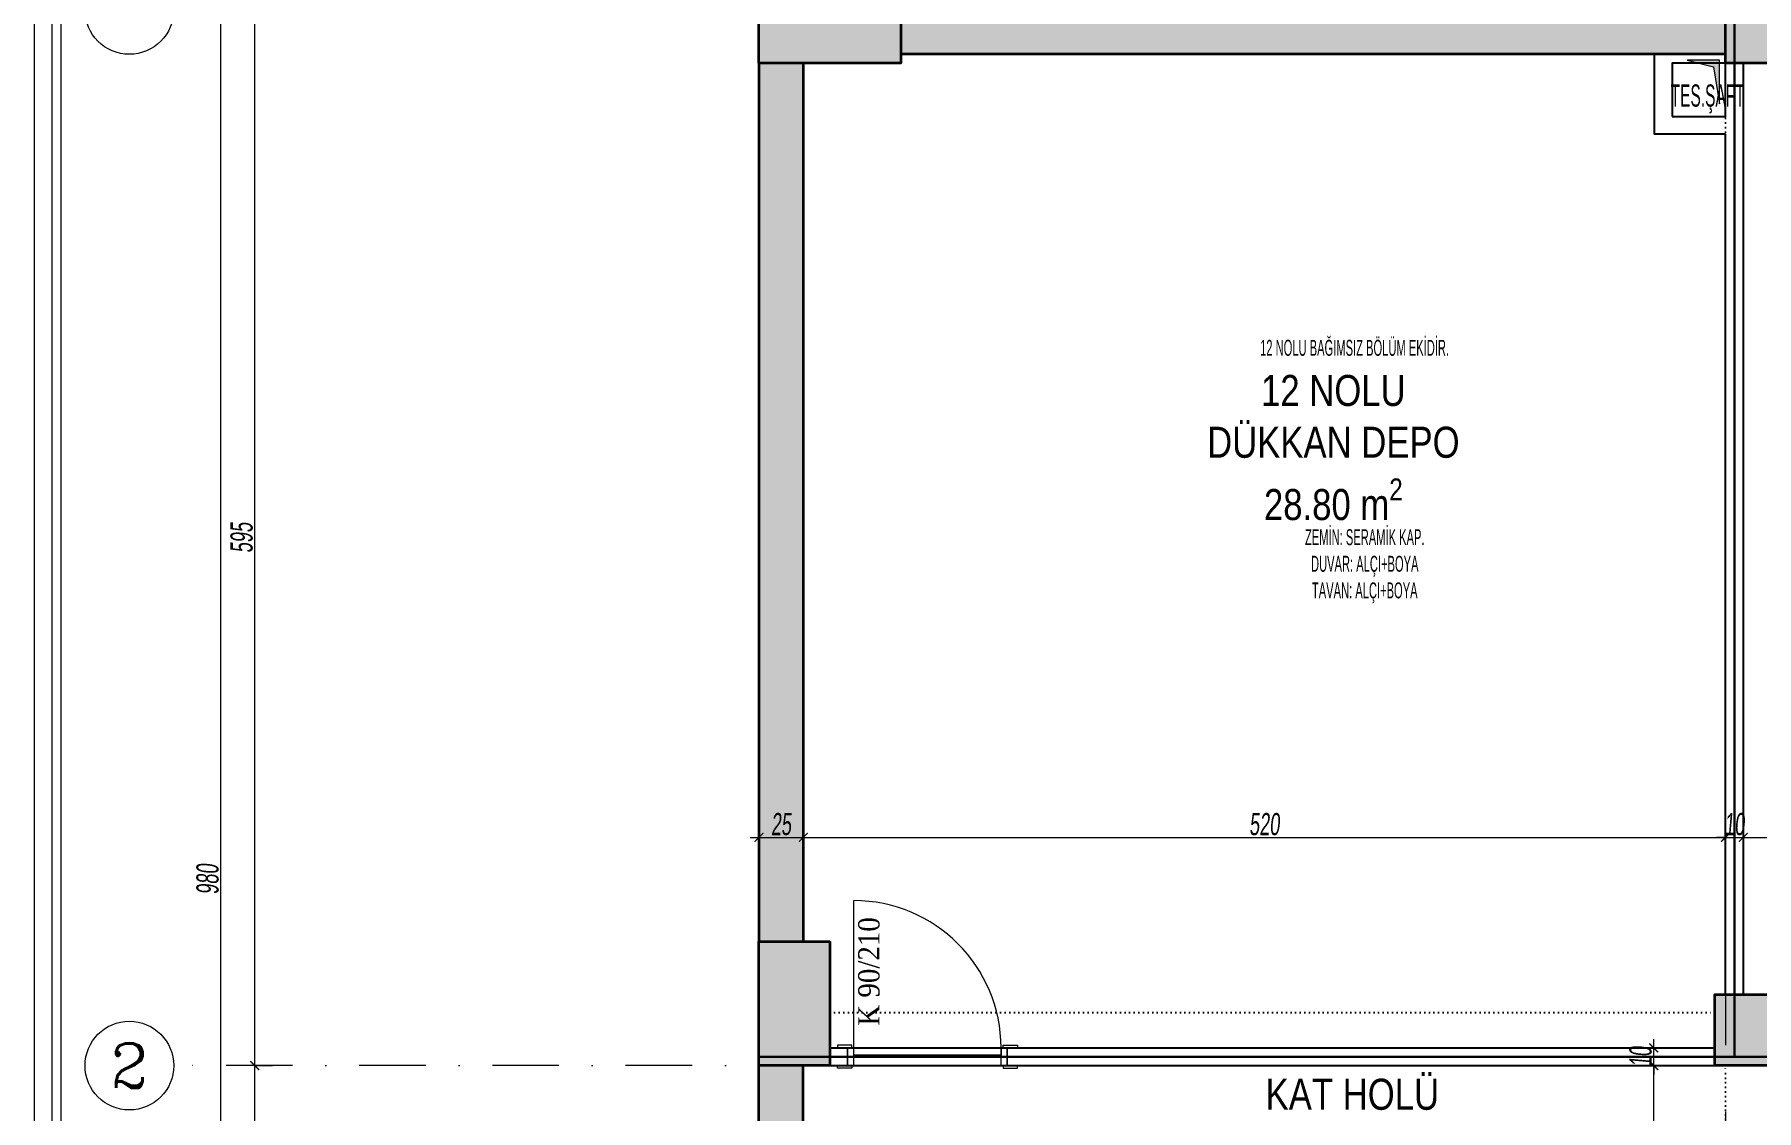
# Model space of a CAD drawing. Header units: millimetres. Extents: x -2145 to 33996, y -835 to 2363.
# Drawn here: x 6351 to 7322, y 219 to 826 of the extents above; entities that cross this region are included whole.
import ezdxf
from ezdxf.enums import TextEntityAlignment as Align

# ---------------------------------------------------------------- set-up
doc = ezdxf.new("R2010")
doc.units = ezdxf.units.MM
doc.linetypes.add('DASHDOT', pattern=[1, 0.5, -0.25, 0, -0.25])
doc.linetypes.add('DOT', pattern=[0.25, 0, -0.25])
doc.layers.add('ALAN', color=3, linetype='Continuous', lineweight=25, plot=False)
for name, color, linetype, lineweight in [('arcCGDM_antet', 85, 'Continuous', 20), ('EMSAL HESAP', 1, 'Continuous', 30), ('NET_AKS', 251, 'DASHDOT', 9), ('NET_AKS_YAZI', 31, 'DASHDOT', 9), ('NET_DUVAR', 150, 'Continuous', 18), ('NET_KAPI', 35, 'Continuous', 15), ('NET_KOLON_TARAMA', 8, 'Continuous', 0), ('NET_TAŞIYICI', 1, 'Continuous', 35), ('NET_ÖLÇÜ İÇ', 54, 'Continuous', 9), ('NET_ÖLÇÜ_AKS', 31, 'Continuous', 15)]:
    doc.layers.add(name, color=color, linetype=linetype, lineweight=lineweight)
for name, color, linetype in [('NET_KİRİŞ', 253, 'DOT'), ('NET_POZ', 41, 'Continuous'), ('T-MAH-AD', 7, 'Continuous')]:
    doc.layers.add(name, color=color, linetype=linetype)
doc.styles.add('ARIALTR', font='arial.ttf', dxfattribs={"width": 0.8, "height": 22.5})
doc.styles.add('BODRUM', font='swisscl.ttf', dxfattribs={"width": 0.8, "oblique": 5})
doc.styles.get("Standard").update_dxf_attribs({"font": 'arial.ttf'})
doc.styles.add('TAks_2', font='ROMANC', dxfattribs={"height": 5})
doc.styles.add('TGS SAYILAR', font='times.ttf', dxfattribs={"width": 0.7})
doc.dimstyles.new('olcu-50', dxfattribs={"dimscale": 0, "dimtxt": 12.5, "dimasz": 5, "dimexe": 10, "dimexo": 10, "dimgap": 1, "dimtad": 1, "dimdec": 1, "dimzin": 12, "dimtxsty": 'BODRUM', "dimblk": 'ARCHTICK', "dimcen": 8, "dimdle": 5, "dimclrd": 256, "dimclre": 256, "dimclrt": 256, "dimadec": 0, "dimazin": 2, "dimtfac": 1, "dimtdec": 1, "dimtix": 1, "dimtmove": 0, "dimatfit": 3, "dimldrblk": 'ARCHTICK', "dimfxl": 15, "dimfxlon": 1, "dimlwd": -1, "dimlwe": -1, "dimarcsym": 0})

# ---------------------------------------------------------------- blocks, each defined once
blk = doc.blocks.new('A$Cec846f78')
at = {"layer": 'NET_TAŞIYICI'}
for points in [[(-1580, 980), (-1580, 950), (-1660, 950), (-1660, 980)], [(-1035, 980), (-1035, 950), (-1115, 950), (-1115, 980)], [(-1620, 455), (-1620, 385), (-1660, 385), (-1660, 455)], [(-1051, 425), (-1051, 385), (-1121, 385), (-1121, 425)]]:
    blk.add_lwpolyline(points, close=True, dxfattribs=at)
blk = doc.blocks.new('A$Ca5374770')
at = {"layer": 'NET_KOLON_TARAMA'}
h = blk.add_hatch(dxfattribs=at)
h.set_pattern_fill('ANSI33', color=256)
h.paths.add_polyline_path([(1115, 0), (1115, 235), (1090, 235), (1090, 225), (1090, 0)])
h.paths.add_polyline_path([(890, 0), (890, 225), (890, 235), (865, 235), (865, 0)])
h.paths.add_polyline_path([(1580, 30), (1580, 0), (1660, 0), (1660, 30)])
h.paths.add_polyline_path([(1620, 455), (1620, 385), (1660, 385), (1660, 455)])
h.paths.add_polyline_path([(80, 950), (80, 980), (0, 980), (0, 950)])
h.paths.add_polyline_path([(1580, 980), (1580, 950), (1660, 950), (1660, 980)])
h.paths.add_polyline_path([(1035, 980), (1035, 950), (1115, 950), (1115, 980)])
h.paths.add_polyline_path([(625, 950), (625, 980), (545, 980), (545, 950)])
h.paths.add_polyline_path([(80, 0), (80, 30), (0, 30), (0, 0)])
h.paths.add_polyline_path([(1051, 425), (1051, 385), (1121, 385), (1121, 425)])
h.paths.add_polyline_path([(609, 385), (609, 425), (539, 425), (539, 385)])
h.paths.add_polyline_path([(585, 0), (585, 30), (505, 30), (505, 0)])
h.paths.add_polyline_path([(40, 385), (40, 455), (0, 455), (0, 385)])
at = {"layer": 'NET_TAŞIYICI', "xscale": -1}
blk.add_blockref('A$Cec846f78', (0, 0), dxfattribs=at)
blk = doc.blocks.new('*U614')
blk.add_line((-3.5, 0), (-3.5, -83))
for points in [[(-95.7, 10), (-87.7, 10), (-87.7, 11.5), (-95.7, 11.5)], [(-86.5, 0), (-90, 0), (-90, 10), (-86.5, 10)], [(-3.5, 0), (0, 0), (0, 10), (-3.5, 10)], [(5.7, 10), (-2.3, 10), (-2.3, 11.5), (5.7, 11.5)], [(-86.5, 4.1), (-3.5, 4.1), (-3.5, 0), (-86.5, 0)], [(-95.7, 0), (-87.7, 0), (-87.7, -1.5), (-95.7, -1.5)], [(5.7, 0), (-2.3, 0), (-2.3, -1.5), (5.7, -1.5)]]:
    blk.add_lwpolyline(points, close=True)
blk.add_lwpolyline([(-85.5, 10), (-4.5, 10)])
blk.add_arc((-3.5, 0), 83, 180, 270)
blk = doc.blocks.new('_ArchTick')
at = {"color": 0, "linetype": 'ByBlock', "const_width": 0.15}
blk.add_lwpolyline([(-0.5, -0.5), (0.5, 0.5)], dxfattribs=at)
blk = doc.blocks.new('*D1573')
at = {"layer": 'Defpoints', "color": 0, "transparency": 16777216}
for p in [(-1114.26, -595), (-1114.26, -595), (-1114.26, -745)]:
    blk.add_point(p, dxfattribs=at)
at = {"layer": 'NET_ÖLÇÜ_AKS', "transparency": 16777216}
for p, q in [((-1114.26, -750), (-1114.26, -590)), ((-1114.26, -595), (-1104.26, -595)), ((-1114.26, -745), (-1104.26, -745))]:
    blk.add_line(p, q, dxfattribs=at)
at = {"layer": 'NET_ÖLÇÜ_AKS', "transparency": 16777216, "xscale": 5, "yscale": 5, "zscale": 5}
for p, rotation in [((-1114.26, -595), 90), ((-1114.26, -745), 270)]:
    blk.add_blockref('_ArchTick', p, dxfattribs=dict(at, rotation=rotation))
at = {"layer": 'NET_ÖLÇÜ_AKS', "transparency": 16777216, "insert": (-1121.66, -670), "char_height": 12.5, "attachment_point": 5, "rotation": 90, "style": 'BODRUM'}
blk.add_mtext('150', dxfattribs=at)
blk = doc.blocks.new('*D1574')
at = {"layer": 'Defpoints', "color": 0, "transparency": 16777216}
for p in [(-1114.26, 0), (-1114.26, 0), (-1114.26, -595)]:
    blk.add_point(p, dxfattribs=at)
at = {"layer": 'NET_ÖLÇÜ_AKS', "transparency": 16777216}
for p, q in [((-1114.26, -600), (-1114.26, 5)), ((-1114.26, 0), (-1104.26, 0)), ((-1114.26, -595), (-1104.26, -595))]:
    blk.add_line(p, q, dxfattribs=at)
at = {"layer": 'NET_ÖLÇÜ_AKS', "transparency": 16777216, "xscale": 5, "yscale": 5, "zscale": 5}
for p, rotation in [((-1114.26, 0), 90), ((-1114.26, -595), 270)]:
    blk.add_blockref('_ArchTick', p, dxfattribs=dict(at, rotation=rotation))
at = {"layer": 'NET_ÖLÇÜ_AKS', "transparency": 16777216, "insert": (-1121.66, -297.5), "char_height": 12.5, "attachment_point": 5, "rotation": 90, "style": 'BODRUM'}
blk.add_mtext('595', dxfattribs=at)
blk = doc.blocks.new('*D1575')
at = {"layer": 'Defpoints', "color": 0, "transparency": 16777216}
for p in [(-1133.46, 0), (-1114.26, 0), (-1114.26, -980)]:
    blk.add_point(p, dxfattribs=at)
at = {"layer": 'NET_ÖLÇÜ_AKS', "transparency": 16777216}
for p, q in [((-1133.46, -985), (-1133.46, 5)), ((-1124.26, 0), (-1143.46, 0)), ((-1124.26, -980), (-1143.46, -980))]:
    blk.add_line(p, q, dxfattribs=at)
at = {"layer": 'NET_ÖLÇÜ_AKS', "transparency": 16777216, "xscale": 5, "yscale": 5, "zscale": 5}
for p, rotation in [((-1133.46, 0), 90), ((-1133.46, -980), 270)]:
    blk.add_blockref('_ArchTick', p, dxfattribs=dict(at, rotation=rotation))
at = {"layer": 'NET_ÖLÇÜ_AKS', "transparency": 16777216, "insert": (-1140.86, -490), "char_height": 12.5, "attachment_point": 5, "rotation": 90, "style": 'BODRUM'}
blk.add_mtext('980', dxfattribs=at)
blk = doc.blocks.new('A$C5ec6af74')
at = {"layer": 'NET_AKS', "ltscale": 75}
for p, q in [((-865, 1185), (-865, -185)), ((-320, 1185), (-320, -185)), ((1125, 385), (-1195, 385))]:
    blk.add_line(p, q, dxfattribs=at)
at = {"layer": 'NET_AKS', "linetype": 'Continuous', "ltscale": 100}
for centre in [(-1220, 980), (-1220, 385)]:
    blk.add_circle(centre, 25, dxfattribs=at)
at = {"layer": 'NET_AKS_YAZI', "linetype": 'Continuous', "style": 'TAks_2'}
blk.add_text('2', height=25, dxfattribs=at).set_placement((-1220, 385), align=Align.MIDDLE_CENTER)
blk = doc.blocks.new('*D747')
at = {"layer": 'Defpoints', "color": 0, "transparency": 16777216}
for p in [(7264.03, 244.61), (7264.03, 244.61), (7264.03, 94.61)]:
    blk.add_point(p, dxfattribs=at)
at = {"layer": 'NET_ÖLÇÜ İÇ', "transparency": 16777216}
for p, q in [((7264.03, 244.61), (7254.03, 244.61)), ((7264.03, 89.61), (7264.03, 249.61)), ((7264.03, 94.61), (7274.03, 94.61))]:
    blk.add_line(p, q, dxfattribs=at)
at = {"layer": 'NET_ÖLÇÜ İÇ', "transparency": 16777216, "xscale": 5, "yscale": 5, "zscale": 5}
for p, rotation in [((7264.03, 244.61), 90), ((7264.03, 94.61), 270)]:
    blk.add_blockref('_ArchTick', p, dxfattribs=dict(at, rotation=rotation))
at = {"layer": 'NET_ÖLÇÜ İÇ', "transparency": 16777216, "insert": (7256.63, 169.61), "char_height": 12.5, "attachment_point": 5, "rotation": 90, "style": 'BODRUM'}
blk.add_mtext('150', dxfattribs=at)
blk = doc.blocks.new('*D748')
at = {"layer": 'Defpoints', "color": 0, "transparency": 16777216}
for p in [(7264.03, 254.61), (7264.03, 254.61), (7264.03, 244.61)]:
    blk.add_point(p, dxfattribs=at)
at = {"layer": 'NET_ÖLÇÜ İÇ', "transparency": 16777216}
for p, q in [((7264.03, 254.61), (7254.03, 254.61)), ((7264.03, 254.61), (7264.03, 259.61)), ((7264.03, 244.61), (7264.03, 254.61)), ((7264.03, 244.61), (7254.03, 244.61)), ((7264.03, 244.61), (7264.03, 239.61))]:
    blk.add_line(p, q, dxfattribs=at)
at = {"layer": 'NET_ÖLÇÜ İÇ', "transparency": 16777216, "xscale": 5, "yscale": 5, "zscale": 5}
for p, rotation in [((7264.03, 254.61), 270), ((7264.03, 244.61), 90)]:
    blk.add_blockref('_ArchTick', p, dxfattribs=dict(at, rotation=rotation))
at = {"layer": 'NET_ÖLÇÜ İÇ', "transparency": 16777216, "insert": (7256.63, 249.61), "char_height": 12.5, "attachment_point": 5, "rotation": 90, "style": 'BODRUM'}
blk.add_mtext('10', dxfattribs=at)
blk = doc.blocks.new('*D773')
at = {"layer": 'Defpoints', "color": 0, "transparency": 16777216}
for p in [(6759.48, 373.25), (6784.48, 373.25), (6784.48, 373.25)]:
    blk.add_point(p, dxfattribs=at)
at = {"layer": 'NET_ÖLÇÜ İÇ', "transparency": 16777216}
for p, q in [((6759.48, 373.25), (6759.48, 383.25)), ((6784.48, 373.25), (6784.48, 383.25)), ((6754.48, 373.25), (6789.48, 373.25))]:
    blk.add_line(p, q, dxfattribs=at)
at = {"layer": 'NET_ÖLÇÜ İÇ', "transparency": 16777216, "xscale": 5, "yscale": 5, "zscale": 5, "rotation": 180}
blk.add_blockref('_ArchTick', (6759.48, 373.25), dxfattribs=at)
at = {"layer": 'NET_ÖLÇÜ İÇ', "transparency": 16777216, "xscale": 5, "yscale": 5, "zscale": 5}
blk.add_blockref('_ArchTick', (6784.48, 373.25), dxfattribs=at)
at = {"layer": 'NET_ÖLÇÜ İÇ', "transparency": 16777216, "insert": (6771.98, 380.65), "char_height": 12.5, "attachment_point": 5, "style": 'BODRUM'}
blk.add_mtext('25', dxfattribs=at)
blk = doc.blocks.new('*D774')
at = {"layer": 'Defpoints', "color": 0, "transparency": 16777216}
for p in [(6784.48, 373.25), (7304.48, 373.25), (7304.48, 373.25)]:
    blk.add_point(p, dxfattribs=at)
at = {"layer": 'NET_ÖLÇÜ İÇ', "transparency": 16777216}
for p, q in [((6779.48, 373.25), (7309.48, 373.25)), ((6784.48, 373.25), (6784.48, 363.25)), ((7304.48, 373.25), (7304.48, 363.25))]:
    blk.add_line(p, q, dxfattribs=at)
at = {"layer": 'NET_ÖLÇÜ İÇ', "transparency": 16777216, "xscale": 5, "yscale": 5, "zscale": 5, "rotation": 180}
blk.add_blockref('_ArchTick', (6784.48, 373.25), dxfattribs=at)
at = {"layer": 'NET_ÖLÇÜ İÇ', "transparency": 16777216, "xscale": 5, "yscale": 5, "zscale": 5}
blk.add_blockref('_ArchTick', (7304.48, 373.25), dxfattribs=at)
at = {"layer": 'NET_ÖLÇÜ İÇ', "transparency": 16777216, "insert": (7044.48, 380.65), "char_height": 12.5, "attachment_point": 5, "style": 'BODRUM'}
blk.add_mtext('520', dxfattribs=at)
blk = doc.blocks.new('*D775')
at = {"layer": 'Defpoints', "color": 0, "transparency": 16777216}
for p in [(7304.48, 373.25), (7314.48, 373.25), (7314.48, 373.25)]:
    blk.add_point(p, dxfattribs=at)
at = {"layer": 'NET_ÖLÇÜ İÇ', "transparency": 16777216}
for p, q in [((7304.48, 373.25), (7299.48, 373.25)), ((7304.48, 373.25), (7304.48, 363.25)), ((7304.48, 373.25), (7314.48, 373.25)), ((7314.48, 373.25), (7314.48, 363.25)), ((7314.48, 373.25), (7319.48, 373.25))]:
    blk.add_line(p, q, dxfattribs=at)
at = {"layer": 'NET_ÖLÇÜ İÇ', "transparency": 16777216, "xscale": 5, "yscale": 5, "zscale": 5}
blk.add_blockref('_ArchTick', (7304.48, 373.25), dxfattribs=at)
at = {"layer": 'NET_ÖLÇÜ İÇ', "transparency": 16777216, "xscale": 5, "yscale": 5, "zscale": 5, "rotation": 180}
blk.add_blockref('_ArchTick', (7314.48, 373.25), dxfattribs=at)
at = {"layer": 'NET_ÖLÇÜ İÇ', "transparency": 16777216, "insert": (7309.48, 380.65), "char_height": 12.5, "attachment_point": 5, "style": 'BODRUM'}
blk.add_mtext('10', dxfattribs=at)
blk = doc.blocks.new('*D2188')
at = {"layer": 'Defpoints', "color": 0, "transparency": 16777216}
for p in [(7314.48, 373.25), (7864.48, 373.25), (7864.48, 373.25)]:
    blk.add_point(p, dxfattribs=at)
at = {"layer": 'NET_ÖLÇÜ İÇ', "transparency": 16777216}
for p, q in [((7864.48, 373.25), (7864.48, 383.25)), ((7309.48, 373.25), (7869.48, 373.25)), ((7314.48, 373.25), (7314.48, 363.25))]:
    blk.add_line(p, q, dxfattribs=at)
at = {"layer": 'NET_ÖLÇÜ İÇ', "transparency": 16777216, "xscale": 5, "yscale": 5, "zscale": 5, "rotation": 180}
blk.add_blockref('_ArchTick', (7314.48, 373.25), dxfattribs=at)
at = {"layer": 'NET_ÖLÇÜ İÇ', "transparency": 16777216, "xscale": 5, "yscale": 5, "zscale": 5}
blk.add_blockref('_ArchTick', (7864.48, 373.25), dxfattribs=at)
at = {"layer": 'NET_ÖLÇÜ İÇ', "transparency": 16777216, "insert": (7589.48, 380.65), "char_height": 12.5, "attachment_point": 5, "style": 'BODRUM'}
blk.add_mtext('550', dxfattribs=at)
blk = doc.blocks.new('A$C6CC27A50')
at = {"layer": 'NET_DUVAR', "true_color": 0x939598}
h = blk.add_hatch(color=252, dxfattribs=at)
h.dxf.hatch_style = 1
h.paths.add_polyline_path([(-24.76, 3), (-2.88, 3), (-2.88, 19.23), (-6.27, 6.11)])
at = {"layer": 'NET_DUVAR', "color": 251, "true_color": 0x636466}
for p, q in [((-2.88, 19.23), (-6.27, 6.11)), ((-2.88, 3), (-2.88, 19.23)), ((-6.27, 6.11), (-24.76, 3)), ((-24.76, 3), (-2.88, 3))]:
    blk.add_line(p, q, dxfattribs=at)
blk = doc.blocks.new('A$C5533be87')
at = {"layer": 'NET_KİRİŞ', "ltscale": 10}
for p, q in [((-1035, 425), (-1035, 950)), ((-1540, 415), (-1041, 415)), ((-1540, 385), (-1041, 385)), ((-1035, 235), (-1035, 385))]:
    blk.add_line(p, q, dxfattribs=at)
blk = doc.blocks.new('A$C3a4dd877')
at = {"layer": 'NET_ÖLÇÜ_AKS'}
dim = blk.add_aligned_dim(p1=(-1114.26, -980), p2=(-1114.26, 0), distance=19.2, dimstyle='olcu-50', override={"dimscale": 1}, dxfattribs=at)
dim.commit()
dim.dimension.update_dxf_attribs({"geometry": '*D1575', "text_midpoint": (-1140.86, -490)})
for base, p1, p2, picture, middle in [((-1114.26, 0), (-1114.26, -595), (-1114.26, 0), '*D1574', (-1121.66, -297.5)), ((-1114.26, -595), (-1114.26, -745), (-1114.26, -595), '*D1573', (-1121.66, -670))]:
    dim = blk.add_linear_dim(base=base, p1=p1, p2=p2, angle=270, dimstyle='olcu-50', override={"dimscale": 1, "dimtmove": 1}, dxfattribs=at)
    dim.commit()
    dim.dimension.update_dxf_attribs({"geometry": picture, "text_midpoint": middle})

msp = doc.modelspace()

# ---------------------------------------------------------------- hatches: boundary and pattern name
at = {"layer": 'NET_KOLON_TARAMA'}
h = msp.add_hatch(dxfattribs=at)
h.set_pattern_fill('ANSI33', color=256)
h.paths.add_polyline_path([(6784.48, 244.61), (6759.48, 244.61), (6759.48, -110.39), (6784.48, -110.39)])
h.paths.add_polyline_path([(6784.48, 809.61), (6759.48, 809.61), (6759.48, 314.61), (6784.48, 314.61)])
h.paths.add_polyline_path([(7304.48, 839.61), (6839.48, 839.61), (6839.48, 814.61), (7304.48, 814.61)])
h.paths.add_polyline_path([(7589.48, 839.61), (7384.48, 839.61), (7384.48, 814.61), (7589.48, 814.61)])
h.paths.add_polyline_path([(7794.48, 839.61), (7589.48, 839.61), (7589.48, 814.61), (7794.48, 814.61)])
h.paths.add_polyline_path([(8339.48, 839.61), (7874.48, 839.61), (7874.48, 814.61), (8339.48, 814.61)])
h.paths.add_polyline_path([(8419.48, 809.61), (8394.48, 809.61), (8394.48, 314.61), (8419.48, 314.61)])
h.paths.add_polyline_path([(8419.48, 244.61), (8394.48, 244.61), (8394.48, -110.39), (8419.48, -110.39)])

# ---------------------------------------------------------------- linework, layer by layer
at = {"layer": 'ALAN'}
for points in [[(8419.48, 839.61), (6759.48, 839.61), (6759.48, -140.39), (8419.48, -140.39)], [(7304.48, 769.61), (7264.48, 769.61), (7264.48, 814.61), (6839.48, 814.61), (6839.48, 809.61), (6784.48, 809.61), (6784.48, 314.61), (6799.48, 314.61), (6799.48, 254.61), (7298.48, 254.61), (7298.48, 284.61), (7304.48, 284.61)], [(7274.48, 779.61), (7304.48, 779.61), (7304.48, 809.61), (7274.48, 809.61)], [(6784.48, 244.61), (7994.48, 244.61), (7994.48, 94.61), (6784.48, 94.61)]]:
    msp.add_lwpolyline(points, close=True, dxfattribs=at)
msp.add_lwpolyline([(7384.48, 809.61), (7314.48, 809.61), (7314.48, 284.61), (7368.48, 284.61)], dxfattribs=at)
at = {"layer": 'arcCGDM_antet', "ltscale": 10}
for points in [[(6350.97, 1660.32), (8840.97, 1660.32), (8840.97, -829.68), (6350.97, -829.68)], [(6360.97, 1650.32), (8830.97, 1650.32), (8830.97, -769.68), (6360.97, -769.68)], [(6365.97, 1645.32), (8825.97, 1645.32), (8825.97, -764.68), (6365.97, -764.68)]]:
    msp.add_lwpolyline(points, close=True, dxfattribs=at)
at = {"layer": 'EMSAL HESAP'}
for points in [[(6759.48, 249.61), (7309.48, 249.61), (7309.48, 839.61), (6759.48, 839.61)], [(7309.48, 249.61), (8419.48, 249.61), (8419.48, 839.61), (7309.48, 839.61)]]:
    msp.add_lwpolyline(points, close=True, dxfattribs=at)
at = {"layer": 'NET_DUVAR'}
for p, q in [((7264.48, 769.61), (7264.48, 809.61)), ((7274.48, 809.61), (7304.48, 809.61)), ((7274.48, 779.61), (7274.48, 809.61)), ((7304.48, 779.61), (7304.48, 809.61)), ((7274.48, 779.61), (7304.48, 779.61)), ((7304.48, 769.61), (7264.48, 769.61)), ((7304.48, 284.61), (7304.48, 769.61)), ((7314.48, 284.61), (7314.48, 769.61)), ((6809.48, 254.61), (6799.48, 254.61)), ((6809.48, 244.61), (6809.48, 254.61)), ((6899.48, 244.61), (6899.48, 254.61)), ((7298.48, 254.61), (6899.48, 254.61)), ((6809.48, 244.61), (6799.48, 244.61)), ((7298.48, 244.61), (6899.48, 244.61))]:
    msp.add_line(p, q, dxfattribs=at)
at = {"layer": 'NET_TAŞIYICI'}
for p, q in [((6759.48, 809.61), (6759.48, 314.61)), ((6784.48, 809.61), (6784.48, 314.61)), ((7304.48, 814.61), (6839.48, 814.61)), ((6759.48, -110.39), (6759.48, 244.61)), ((6784.48, -110.39), (6784.48, 244.61))]:
    msp.add_line(p, q, dxfattribs=at)

# ---------------------------------------------------------------- block references
at = {"layer": 'NET_AKS'}
msp.add_blockref('A$C5ec6af74', (7624.48, -140.39), dxfattribs=at)
at = {"layer": 'NET_DUVAR', "xscale": 1.125, "yscale": 1.125, "zscale": 1.125, "rotation": 90.00000000000001}
msp.add_blockref('A$C6CC27A50', (7304.48, 814.61), dxfattribs=at)
at = {"layer": 'NET_KAPI', "rotation": 180}
msp.add_blockref('*U614', (6809.48, 254.61), dxfattribs=at)
at = {"layer": 'NET_KİRİŞ'}
msp.add_blockref('A$C5533be87', (8339.48, -140.39), dxfattribs=at)
at = {"layer": 'NET_TAŞIYICI', "xscale": -1}
msp.add_blockref('A$Ca5374770', (8419.48, -140.39), dxfattribs=at)
at = {"layer": 'NET_ÖLÇÜ_AKS'}
msp.add_blockref('A$C3a4dd877', (7589.48, 839.61), dxfattribs=at)

# ---------------------------------------------------------------- texts
at = {"layer": 'NET_POZ', "width": 0.5}
msp.add_text('TES.ŞAFT', height=12.5, dxfattribs=at).set_placement((7273.55, 785.12))
at = {"layer": 'NET_POZ', "style": 'TGS SAYILAR', "width": 0.9}
msp.add_text('K 90/210', height=12, rotation=90, dxfattribs=at).set_placement((6827.44, 267.09))
at = {"layer": 'NET_POZ', "char_height": 9, "attachment_point": 8}
for s, insert, width in [('{\\W0.5;12 NOLU BAĞIMSIZ BÖLÜM EKİDİR.}', (7095.33, 644.55), 115.3778), ('{\\W0.5;ZEMİN: SERAMİK KAP.\\PDUVAR: ALÇI+BOYA\\PTAVAN: ALÇI+BOYA}', (7101.06, 505.18), 105.1157)]:
    msp.add_mtext(s, dxfattribs=dict(at, insert=insert, width=width))
at = {"layer": 'T-MAH-AD', "char_height": 17.5, "style": 'ARIALTR'}
for s, insert, width, attachment_point in [('\\A1;12 NOLU DÜKKAN DEPO\\P28.80 m{\\H0.7x;\\S2^ ;}', (7083.36, 633.89), 158.0306, 2), ('\\A1;KAT HOLÜ\\P18.15 m{\\H0.7x;\\S2^ ;}', (7094.06, 184.35), 103.6096, 8)]:
    msp.add_mtext(s, dxfattribs=dict(at, insert=insert, width=width, attachment_point=attachment_point))

# ---------------------------------------------------------------- dimensions: what is measured, and where the dimension line sits
at = {"layer": 'NET_ÖLÇÜ İÇ'}
dim = msp.add_aligned_dim(p1=(6759.48, 373.25), p2=(6784.48, 373.25), distance=0, dimstyle='olcu-50', override={"dimscale": 1}, dxfattribs=at)
dim.commit()
dim.dimension.update_dxf_attribs({"geometry": '*D773', "text_midpoint": (6771.98, 380.65)})
for base, p1, p2, angle, picture, middle in [((7304.48, 373.25), (6784.48, 373.25), (7304.48, 373.25), 180, '*D774', (7044.48, 380.65)), ((7314.48, 373.25), (7304.48, 373.25), (7314.48, 373.25), 180, '*D775', (7309.48, 380.65)), ((7864.48, 373.25), (7314.48, 373.25), (7864.48, 373.25), 180, '*D2188', (7589.48, 380.65)), ((7264.03, 254.61), (7264.03, 244.61), (7264.03, 254.61), 270, '*D748', (7256.63, 249.61)), ((7264.03, 244.61), (7264.03, 94.61), (7264.03, 244.61), 270, '*D747', (7256.63, 169.61))]:
    dim = msp.add_linear_dim(base=base, p1=p1, p2=p2, angle=angle, dimstyle='olcu-50', override={"dimscale": 1, "dimtmove": 1}, dxfattribs=at)
    dim.commit()
    dim.dimension.update_dxf_attribs({"geometry": picture, "text_midpoint": middle})

doc.saveas('drawing.dxf')
